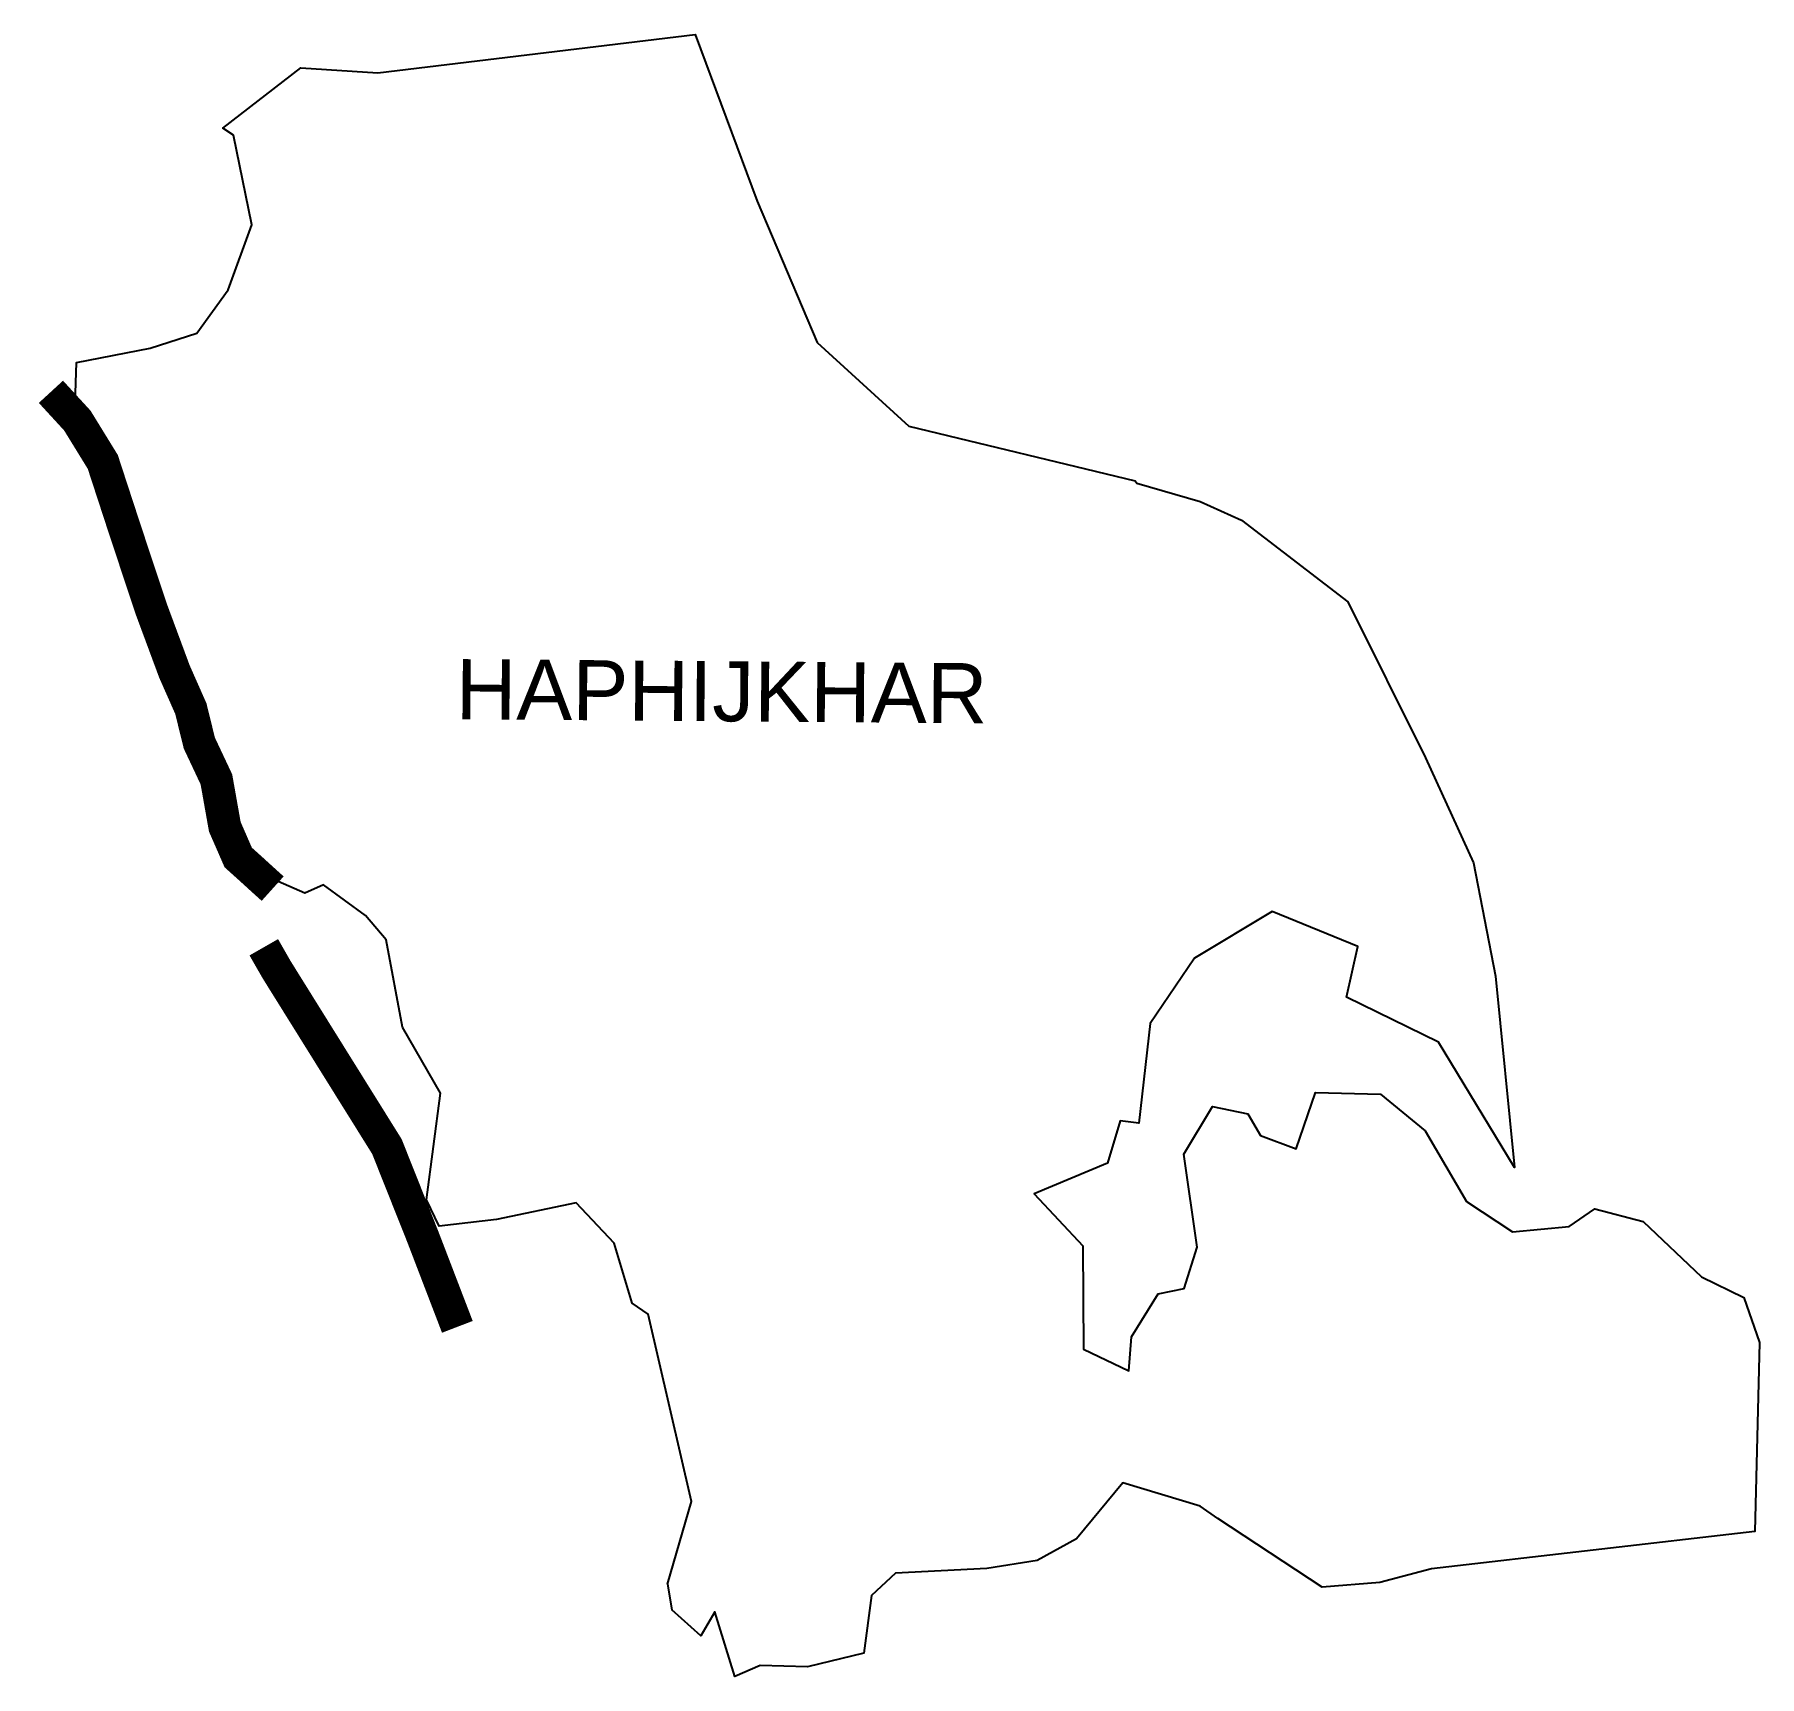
# Model space of a CAD drawing. Header units: metres. Extents: x 274747 to 289245, y 2022556 to 2074814.
# Drawn here: x 286621 to 289245, y 2022556 to 2025054 of the extents above; entities outside this region: 2.
import ezdxf

# ---------------------------------------------------------------- set-up
doc = ezdxf.new("R2010")
doc.units = ezdxf.units.M
doc.header["$MEASUREMENT"] = 0
for name, color, linetype in [('NATURALLY PROTECTED', 3, 'Continuous'), ('village', 3, 'Continuous'), ('VILLAGE NAME', 250, 'Continuous')]:
    doc.layers.add(name, color=color, linetype=linetype)
doc.styles.get("Standard").update_dxf_attribs({"font": 'arial.ttf'})

msp = doc.modelspace()

# ---------------------------------------------------------------- linework, layer by layer
at = {"layer": 'NATURALLY PROTECTED', "const_width": 50, "flags": 128}
for points in [[(274963.1, 2074788.5), (274961, 2074773.3), (274948.2, 2074695.2), (274940.5, 2074656.4), (274929.1, 2074613.7), (274923.8, 2074593.2), (274920.5, 2074578.9), (274916.9, 2074566), (274912.1, 2074547.9), (274908.9, 2074533.5), (274906.4, 2074522.6), (274901.8, 2074509.1), (274895.3, 2074483.2), (274884.1, 2074449.4), (274875, 2074420.6), (274862.6, 2074378.1), (274851.2, 2074342.2), (274850.4, 2074339.1)], [(274794.2, 2074199.6), (274788.1, 2074182.7), (274779.8, 2074162.3), (274773.5, 2074148.3), (274772.1, 2074145.1)]]:
    msp.add_lwpolyline(points, dxfattribs=at)
at = {"layer": 'NATURALLY PROTECTED', "color": 116, "true_color": 0x136734, "const_width": 50, "flags": 128}
for points in [[(286645.7, 2024510.5), (286685.9, 2024466.7), (286724.6, 2024403.8), (286758.1, 2024301.3), (286798.1, 2024180.7), (286833.7, 2024084.7), (286858.6, 2024028.4), (286871.5, 2023976), (286897.5, 2023920.7), (286910.3, 2023848.6), (286930.7, 2023801.9), (286951.8, 2023782.9), (286967, 2023769), (286983.1, 2023754.5)], [(286969.6, 2023665.3), (286989.1, 2023631.2), (287083.6, 2023479.6), (287156.9, 2023362.1), (287211, 2023226.2), (287264.1, 2023087.7)]]:
    msp.add_lwpolyline(points, dxfattribs=at)
at = {"layer": 'village', "color": 3, "true_color": 0x00ff00}
msp.add_lwpolyline([(287583.8, 2022696.3), (287620.6, 2022822.1), (287554.4, 2023106.9), (287530.1, 2023123.8), (287502.7, 2023215), (287444.7, 2023276.5), (287323.5, 2023251.3), (287236.2, 2023241.1), (287217, 2023281.2), (287238.2, 2023443.3), (287180.7, 2023543.6), (287156, 2023676.6), (287124.2, 2023713.6), (287060.2, 2023760.1), (287031.9, 2023747.5), (286954.6, 2023781.5), (286900.3, 2023820.7), (286875.9, 2023929.9), (286853.3, 2023992.1), (286842.4, 2024076.3), (286809, 2024133.5), (286806.1, 2024195.8), (286772.4, 2024276), (286753.3, 2024366.2), (286682.3, 2024477.3), (286684.5, 2024555.3), (286796.7, 2024576.9), (286867.7, 2024599.9), (286915.2, 2024665.8), (286951.4, 2024764.3), (286923.4, 2024901.1), (286907.3, 2024911.4), (287026.1, 2025003.6), (287143.3, 2024995.6), (287626, 2025054.1), (287720.5, 2024800.5), (287811.5, 2024585.7), (287951.2, 2024458.3), (288295.6, 2024375.2), (288297.7, 2024371.3), (288394.4, 2024343.7), (288457, 2024315.4), (288619.2, 2024191.1), (288736.9, 2023953.6), (288810.1, 2023793.9), (288843.5, 2023621.3), (288872.6, 2023330.3), (288757, 2023520.8), (288616.7, 2023589.1), (288634, 2023666.6), (288504, 2023719.5), (288385.9, 2023648.8), (288318.4, 2023549.4), (288300.8, 2023397.4), (288272.5, 2023401.2), (288253.1, 2023336.8), (288141.6, 2023289.9), (288216, 2023211), (288216.6, 2023053.8), (288285.8, 2023020.7), (288289.8, 2023072.5), (288330.3, 2023137.7), (288370.1, 2023145.9), (288389.7, 2023209.1), (288369.3, 2023350.7), (288413, 2023423.2), (288467, 2023412), (288486, 2023378.7), (288540.4, 2023358.5), (288569.7, 2023444.3), (288668.7, 2023441.8), (288736.4, 2023386), (288799.4, 2023278.4), (288869.4, 2023232.4), (288955.6, 2023240.6), (288994.9, 2023267.1), (289068.1, 2023247.8), (289157.2, 2023163.9), (289221.5, 2023132.5), (289245.3, 2023063.8), (289238.1, 2022776.3), (288746.2, 2022719.5), (288667.5, 2022698.9), (288579.7, 2022691.8), (288421, 2022796.2), (288394.3, 2022815.1), (288276.8, 2022850.4), (288206.1, 2022765.2), (288146.3, 2022732.3), (288069.7, 2022720.1), (287930.8, 2022712.8), (287894.1, 2022679.1), (287882.5, 2022591.2), (287797, 2022570.2), (287725, 2022572.6), (287686.3, 2022555.7), (287655.6, 2022654.2), (287634.5, 2022617.8), (287590.4, 2022657)], dxfattribs=at)
at = {"layer": 'village'}
msp.add_lwpolyline([(287583.8, 2022696.3), (287590.4, 2022657)], dxfattribs=at)

# ---------------------------------------------------------------- texts
at = {"layer": 'VILLAGE NAME', "insert": (287262.1, 2024103.8), "char_height": 91.425, "attachment_point": 1, "rotation": 359.5442}
msp.add_mtext_dynamic_manual_height_columns('{\\fArial|b0|i0|c0|p34;HAPHIJKHAR}', width=661.323, gutter_width=457.1, heights=[0], dxfattribs=at)

doc.saveas('drawing.dxf')
